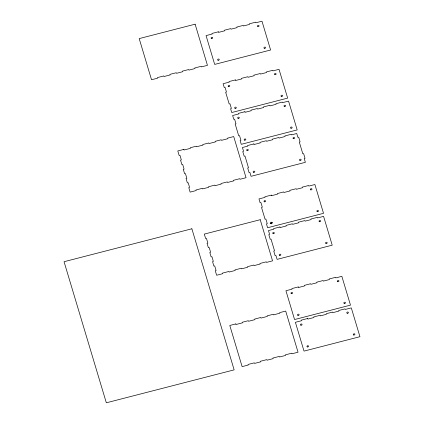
<?xml version="1.0" encoding="UTF-8"?>
<svg xmlns="http://www.w3.org/2000/svg" width="424" height="424" viewBox="0 0 424 424"><rect width="100%" height="100%" fill="white"/><g stroke="black" fill="none" stroke-linecap="round" stroke-linejoin="round"><path stroke-width="0.64" d="M270.146 223.278L270.544 223.178M270.947 223.077L271.742 222.87M272.155 222.807A0.827 0.615 -11.7 0 0 270.835 222.531A0.827 0.615 -11.7 0 0 271.042 223.575A0.827 0.615 -11.7 0 0 272.155 222.807L272.542 222.664M271.079 222.091L271.169 222.383M271.254 222.679L271.434 223.268M271.519 223.559L271.609 223.856M195.119 24.189L139.199 38.595L151.532 79.744L157.601 78.18L157.426 77.592L163.818 75.944L163.993 76.532L170.061 74.968L169.886 74.38L176.278 72.732L176.453 73.32L182.527 71.757L182.352 71.168L188.738 69.525L188.918 70.114L194.987 68.545L194.812 67.962L201.204 66.314L201.379 66.902L207.447 65.338L195.119 24.189M218.344 31.805L211.952 33.454L212.127 34.042L206.059 35.605L214.687 64.411L270.607 50.005L261.974 21.2L255.905 22.764L255.725 22.175L249.339 23.824L249.513 24.412L243.44 25.975L243.265 25.387L236.873 27.035L237.053 27.624L230.979 29.187L230.804 28.599L224.413 30.242L224.588 30.83L218.519 32.394L218.344 31.805M235.394 79.924L229.002 81.572L229.177 82.161L223.109 83.724L224.254 87.545L225.049 87.339L226.458 92.04L225.663 92.247L229.183 104.002L229.983 103.795L231.393 108.502L230.592 108.708L231.737 112.53L287.658 98.119L279.024 69.319L272.955 70.882L272.78 70.294L266.389 71.937L266.564 72.525L260.49 74.089L260.315 73.506L253.923 75.149L254.103 75.737L248.029 77.3L247.855 76.712L241.463 78.361L241.638 78.949L235.569 80.512L235.394 79.924M244.918 111.713L238.527 113.362L238.707 113.95L232.633 115.513L233.778 119.335L234.578 119.128L235.988 123.829L235.188 124.036L238.712 135.797L239.507 135.59L240.917 140.291L240.122 140.498L241.267 144.319L297.182 129.914L288.553 101.108L282.479 102.672L282.305 102.083L275.913 103.732L276.088 104.32L270.019 105.883L269.844 105.295L263.452 106.938L263.627 107.526L257.559 109.09L257.379 108.507L250.992 110.15L251.167 110.738L245.093 112.302L244.918 111.713M183.862 149.402L177.794 150.965L179.129 155.433L179.93 155.226L181.339 159.928L180.539 160.134L181.88 164.602L182.675 164.395L184.085 169.102L183.29 169.303L184.626 173.771L185.426 173.57L186.836 178.271L186.035 178.478L187.376 182.945L188.171 182.739L189.581 187.44L188.786 187.647L190.122 192.114L196.195 190.551L196.015 189.963L202.407 188.314L202.582 188.903L208.656 187.339L208.481 186.751L214.867 185.108L215.048 185.691L221.116 184.127L220.941 183.539L227.333 181.896L227.508 182.484L233.576 180.921L233.401 180.333L239.793 178.684L239.968 179.273L246.042 177.709L233.709 136.56L227.64 138.123L227.815 138.712L221.423 140.355L221.249 139.766L215.175 141.335L215.355 141.923L208.963 143.566L208.788 142.978L202.714 144.542L202.889 145.13L196.503 146.778L196.323 146.19L190.254 147.753L190.429 148.342L184.037 149.99L183.862 149.402M253.907 143.916L247.515 145.559L247.69 146.148L242.422 147.51L243.567 151.331L242.767 151.532L244.176 156.239L244.977 156.032L248.496 167.787L247.701 167.994L249.105 172.695L249.906 172.494L251.05 176.315L305.37 162.318L304.225 158.497L305.026 158.29L303.616 153.589L302.816 153.795L299.296 142.035L300.091 141.833L298.681 137.127L297.887 137.334L296.742 133.512L291.468 134.869L291.293 134.286L284.901 135.929L285.076 136.517L279.008 138.081L278.828 137.493L272.441 139.141L272.616 139.729L266.542 141.293L266.367 140.704L259.976 142.353L260.156 142.941L254.082 144.505L253.907 143.916M271.259 195.13L264.873 196.778L265.048 197.367L258.974 198.93L260.119 202.752L260.919 202.545L262.329 207.246L261.529 207.453L265.053 219.208L265.853 219.007L267.263 223.708L266.463 223.914L267.608 227.736L323.528 213.325L314.894 184.525L308.82 186.088L308.646 185.5L302.254 187.143L302.434 187.731L296.36 189.295L296.185 188.712L289.793 190.355L289.968 190.943L283.9 192.507L283.725 191.918L277.333 193.567L277.508 194.155L271.44 195.718L271.259 195.13M191.871 228.785L64.056 261.714L106.334 402.8L234.143 369.871L191.871 228.785M260.225 219.696L204.304 234.106L205.645 238.574L206.446 238.368L207.855 243.069L207.055 243.275L208.391 247.743L209.191 247.537L210.601 252.238L209.801 252.444L211.141 256.912L211.942 256.706L213.346 261.412L212.551 261.613L213.887 266.081L214.687 265.88L216.097 270.581L215.297 270.788L216.638 275.256L222.706 273.692L222.531 273.104L228.923 271.455L229.098 272.044L235.172 270.48L234.991 269.892L241.383 268.244L241.558 268.832L247.632 267.268L247.457 266.68L253.844 265.032L254.024 265.62L260.092 264.057L259.917 263.468L266.309 261.825L266.484 262.414L272.553 260.845L260.225 219.696M279.951 226.978L273.56 228.626L273.74 229.214L268.466 230.571L269.611 234.393L268.811 234.599L270.221 239.3L271.021 239.099L274.54 250.854L273.745 251.061L275.155 255.762L275.95 255.555L277.095 259.377L332.215 245.178L323.586 216.373L317.512 217.936L317.338 217.348L310.946 218.996L311.121 219.584L305.052 221.148L304.877 220.559L298.485 222.208L298.66 222.791L292.592 224.36L292.412 223.771L286.025 225.414L286.2 226.003L280.126 227.566L279.951 226.978M298.226 286.947L291.834 288.59L292.009 289.179L285.94 290.742L294.569 319.548L350.489 305.142L341.855 276.337L335.787 277.9L335.612 277.312L329.22 278.96L329.395 279.549L323.327 281.112L323.146 280.524L316.76 282.172L316.935 282.76L310.861 284.324L310.686 283.736L304.294 285.384L304.474 285.967L298.401 287.536L298.226 286.947M235.861 323.909L229.792 325.473L242.12 366.622L248.194 365.059L248.013 364.47L254.405 362.827L254.58 363.416L260.654 361.852L260.479 361.264L266.866 359.616L267.046 360.204L273.114 358.64L272.939 358.052L279.331 356.404L279.506 356.992L285.575 355.429L285.4 354.84L291.791 353.192L291.966 353.78L298.04 352.217L285.707 311.068L279.639 312.631L279.814 313.219L273.422 314.868L273.247 314.279L267.173 315.843L267.353 316.431L260.961 318.079L260.787 317.491L254.713 319.055L254.888 319.643L248.501 321.286L248.321 320.698L242.252 322.267L242.427 322.849L236.036 324.498L235.861 323.909M307.681 318.498L301.289 320.147L301.464 320.735L295.396 322.298L304.024 351.104L359.944 336.698L351.311 307.893L345.242 309.456L345.067 308.868L338.675 310.516L338.85 311.099L332.782 312.668L332.601 312.08L326.215 313.723L326.39 314.311L320.316 315.875L320.141 315.286L313.749 316.935L313.93 317.523L307.856 319.087L307.681 318.498M307.458 346.943A0.827 0.615 -11.7 0 0 308.571 346.175A0.827 0.615 -11.7 0 0 307.257 345.899A0.827 0.615 -11.7 0 0 307.458 346.943M353.791 335.008A0.827 0.615 -11.7 0 0 354.904 334.239A0.827 0.615 -11.7 0 0 353.584 333.964A0.827 0.615 -11.7 0 0 353.791 335.008M347.272 313.257A0.827 0.615 -11.7 0 0 348.385 312.488A0.827 0.615 -11.7 0 0 347.071 312.212A0.827 0.615 -11.7 0 0 347.272 313.257M300.945 325.192A0.827 0.615 -11.7 0 0 302.052 324.429A0.827 0.615 -11.7 0 0 300.738 324.153A0.827 0.615 -11.7 0 0 300.945 325.192M298.003 315.387A0.827 0.615 -11.7 0 0 299.116 314.624A0.827 0.615 -11.7 0 0 297.802 314.348A0.827 0.615 -11.7 0 0 298.003 315.387M344.336 303.452A0.827 0.615 -11.7 0 0 345.449 302.688A0.827 0.615 -11.7 0 0 344.129 302.413A0.827 0.615 -11.7 0 0 344.336 303.452M337.817 281.7A0.827 0.615 -11.7 0 0 338.93 280.937A0.827 0.615 -11.7 0 0 337.615 280.661A0.827 0.615 -11.7 0 0 337.817 281.7M291.489 293.636A0.827 0.615 -11.7 0 0 292.597 292.873A0.827 0.615 -11.7 0 0 291.283 292.597A0.827 0.615 -11.7 0 0 291.489 293.636M279.734 255.423A0.827 0.615 -11.7 0 0 280.842 254.66A0.827 0.615 -11.7 0 0 279.527 254.384A0.827 0.615 -11.7 0 0 279.734 255.423M326.061 243.487A0.827 0.615 -11.7 0 0 327.174 242.719A0.827 0.615 -11.7 0 0 325.86 242.443A0.827 0.615 -11.7 0 0 326.061 243.487M319.548 221.736A0.827 0.615 -11.7 0 0 320.655 220.973A0.827 0.615 -11.7 0 0 319.341 220.697A0.827 0.615 -11.7 0 0 319.548 221.736M273.215 233.672A0.827 0.615 -11.7 0 0 274.328 232.909A0.827 0.615 -11.7 0 0 273.008 232.633A0.827 0.615 -11.7 0 0 273.215 233.672M264.523 201.824A0.827 0.615 -11.7 0 0 265.636 201.056A0.827 0.615 -11.7 0 0 264.316 200.78A0.827 0.615 -11.7 0 0 264.523 201.824M310.856 189.888A0.827 0.615 -11.7 0 0 311.969 189.12A0.827 0.615 -11.7 0 0 310.649 188.844A0.827 0.615 -11.7 0 0 310.856 189.888M317.375 211.64A0.827 0.615 -11.7 0 0 318.488 210.871A0.827 0.615 -11.7 0 0 317.168 210.596A0.827 0.615 -11.7 0 0 317.375 211.64M247.171 150.61A0.827 0.615 -11.7 0 0 248.279 149.842A0.827 0.615 -11.7 0 0 246.964 149.566A0.827 0.615 -11.7 0 0 247.171 150.61M293.503 138.669A0.827 0.615 -11.7 0 0 294.611 137.906A0.827 0.615 -11.7 0 0 293.297 137.63A0.827 0.615 -11.7 0 0 293.503 138.669M300.017 160.42A0.827 0.615 -11.7 0 0 301.13 159.657A0.827 0.615 -11.7 0 0 299.816 159.382A0.827 0.615 -11.7 0 0 300.017 160.42M253.685 172.361A0.827 0.615 -11.7 0 0 254.798 171.593A0.827 0.615 -11.7 0 0 253.483 171.317A0.827 0.615 -11.7 0 0 253.685 172.361M238.182 118.407A0.827 0.615 -11.7 0 0 239.295 117.644A0.827 0.615 -11.7 0 0 237.975 117.368A0.827 0.615 -11.7 0 0 238.182 118.407M284.515 106.472A0.827 0.615 -11.7 0 0 285.622 105.703A0.827 0.615 -11.7 0 0 284.308 105.428A0.827 0.615 -11.7 0 0 284.515 106.472M291.028 128.223A0.827 0.615 -11.7 0 0 292.141 127.454A0.827 0.615 -11.7 0 0 290.827 127.179A0.827 0.615 -11.7 0 0 291.028 128.223M244.701 140.159A0.827 0.615 -11.7 0 0 245.809 139.395A0.827 0.615 -11.7 0 0 244.494 139.12A0.827 0.615 -11.7 0 0 244.701 140.159M228.658 86.618A0.827 0.615 -11.7 0 0 229.766 85.849A0.827 0.615 -11.7 0 0 228.451 85.574A0.827 0.615 -11.7 0 0 228.658 86.618M274.985 74.682A0.827 0.615 -11.7 0 0 276.098 73.914A0.827 0.615 -11.7 0 0 274.784 73.638A0.827 0.615 -11.7 0 0 274.985 74.682M281.504 96.433A0.827 0.615 -11.7 0 0 282.617 95.665A0.827 0.615 -11.7 0 0 281.298 95.389A0.827 0.615 -11.7 0 0 281.504 96.433M235.172 108.369A0.827 0.615 -11.7 0 0 236.285 107.601A0.827 0.615 -11.7 0 0 234.965 107.325A0.827 0.615 -11.7 0 0 235.172 108.369M211.603 38.499A0.827 0.615 -11.7 0 0 212.716 37.736A0.827 0.615 -11.7 0 0 211.401 37.46A0.827 0.615 -11.7 0 0 211.603 38.499M257.935 26.564A0.827 0.615 -11.7 0 0 259.048 25.8A0.827 0.615 -11.7 0 0 257.728 25.525A0.827 0.615 -11.7 0 0 257.935 26.564M264.454 48.315A0.827 0.615 -11.7 0 0 265.567 47.552A0.827 0.615 -11.7 0 0 264.247 47.276A0.827 0.615 -11.7 0 0 264.454 48.315M218.122 60.25A0.827 0.615 -11.7 0 0 219.234 59.487A0.827 0.615 -11.7 0 0 217.915 59.212A0.827 0.615 -11.7 0 0 218.122 60.25"/></g></svg>
